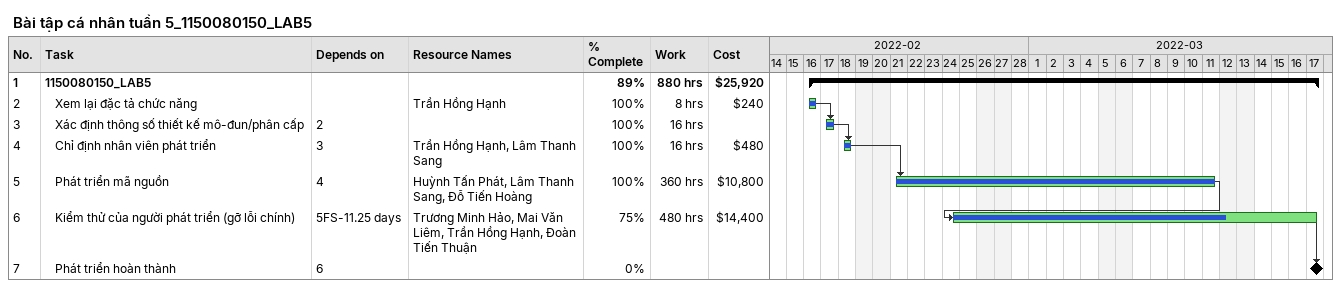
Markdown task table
Bài tập cá nhân tuần 5_1150080150_LAB5

| ID | Level | Task | Start | Finish | Predecessors | Resources | % complete | Work (h) | Cost ($) |
|---|---|---|---|---|---|---|---|---|---|
| 1 | 1 | **1150080150_LAB5** | 2022-02-16 | 2022-03-17 |  |  | 89 | 880 | 25920 |
| 2 | 2 | Xem lại đặc tả chức năng | 2022-02-16 | 2022-02-16 |  | Trần Hồng Hạnh | 100 | 8 | 240 |
| 3 | 2 | Xác định thông số thiết kế mô-đun/phân cấp | 2022-02-17 | 2022-02-17 | 2 |  | 100 | 16 |  |
| 4 | 2 | Chỉ định nhân viên phát triển | 2022-02-18 | 2022-02-18 | 3 | Trần Hồng Hạnh, Lâm Thanh Sang | 100 | 16 | 480 |
| 5 | 2 | Phát triển mã nguồn | 2022-02-21 | 2022-03-11 | 4 | Huỳnh Tấn Phát, Lâm Thanh Sang, Đỗ Tiến Hoàng | 100 | 360 | 10800 |
| 6 | 2 | Kiểm thử của người phát triển (gỡ lỗi chính) | 2022-02-24 | 2022-03-17 | 5FS-11.25d | Trương Minh Hảo, Mai Văn Liêm, Trần Hồng Hạnh, Đoàn Tiến Thuận | 75 | 480 | 14400 |
| 7 | 2 | Phát triển hoàn thành (milestone) | 2022-03-17 | 2022-03-17 | 6 |  | 0 |  |  |
